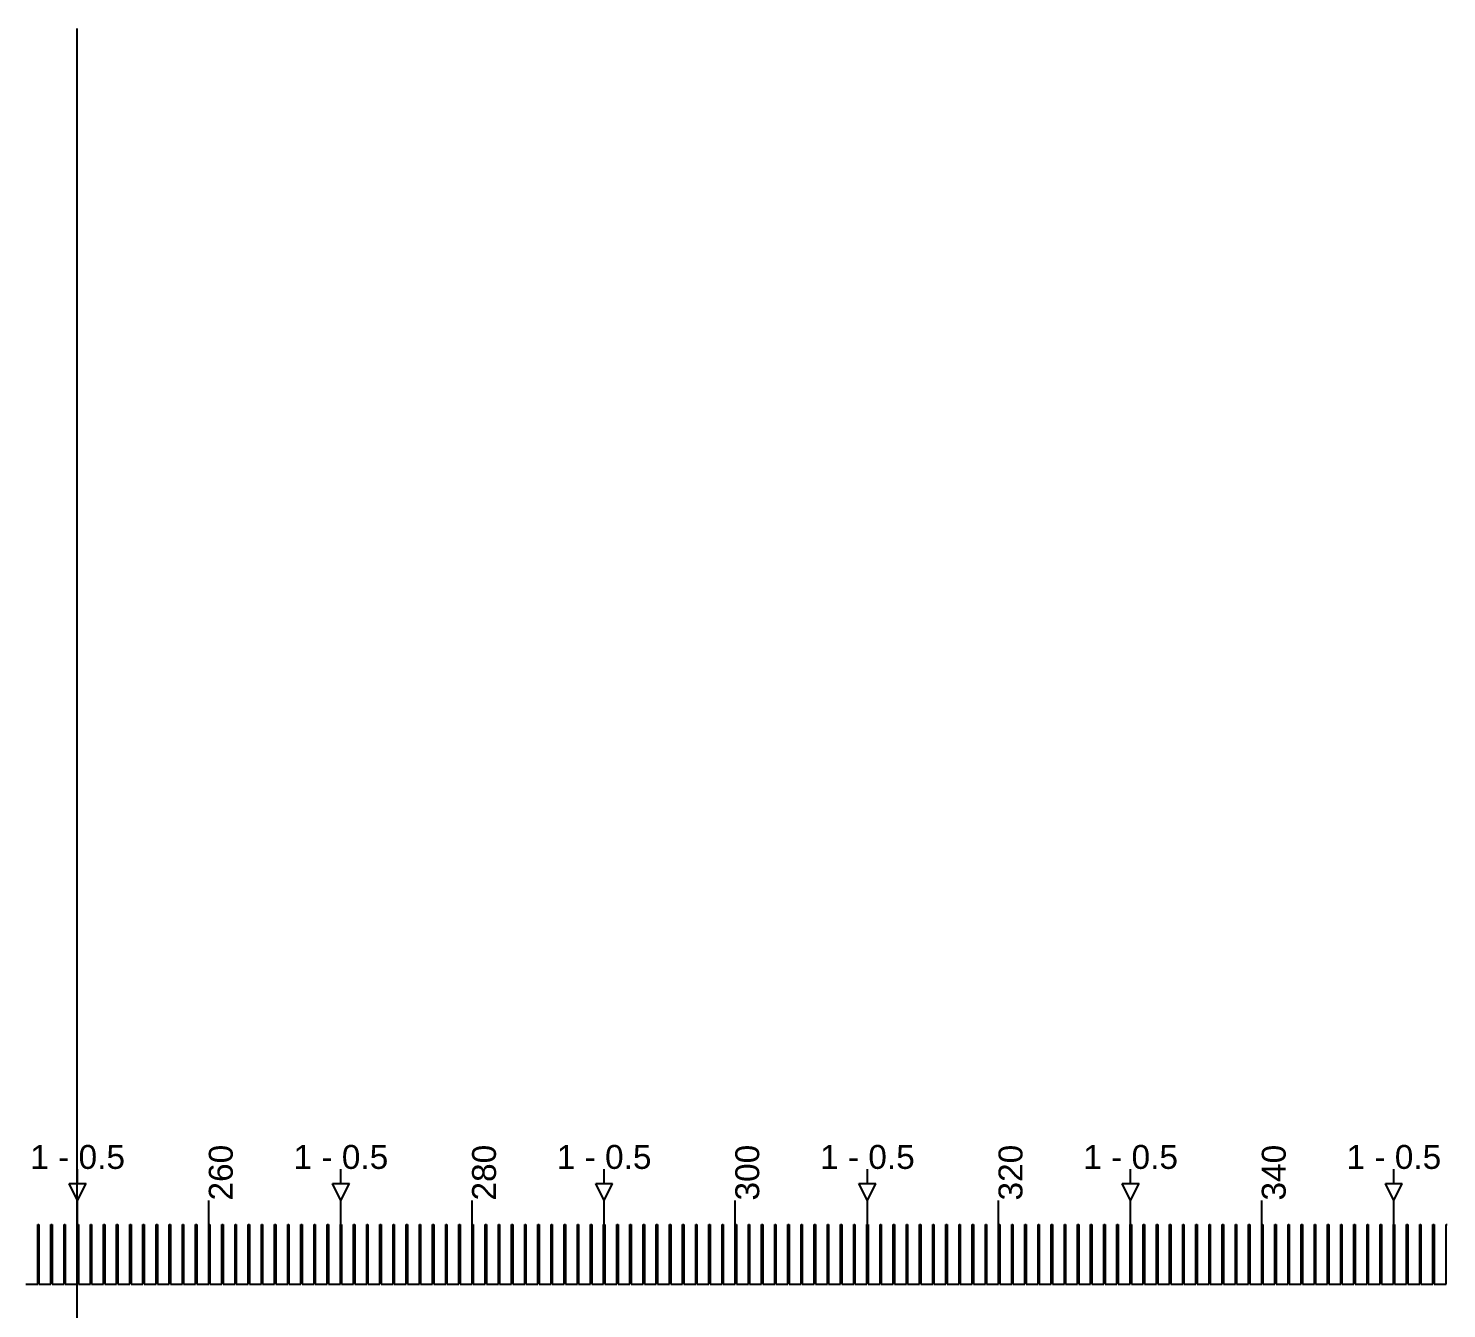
# Model space of a CAD drawing. Extents: x -119394 to 128420, y 74496 to 185496.
# Drawn here: x 42335 to 42928, y 113261 to 113796 of the extents above; entities that cross this region are included whole.
import ezdxf

# ---------------------------------------------------------------- set-up
doc = ezdxf.new("R2010")
doc.units = 13
doc.layers.add('CL - Label-1', color=120, linetype='Continuous')
doc.layers.add('CL - Label-2', color=132, linetype='Continuous')
doc.layers.add('CL - Sub-Micro', color=7, linetype='Continuous', true_color=0x47d1ff)
doc.styles.get("Standard").update_dxf_attribs({"font": 'arial.ttf'})

msp = doc.modelspace()

# ---------------------------------------------------------------- linework, layer by layer
for p, q in [((42355.29, 111795.86), (42355.29, 113795.86)), ((42355.49, 113312.94), (42355.49, 113318.94)), ((42465.49, 113312.94), (42465.49, 113318.94)), ((42575.49, 113312.94), (42575.49, 113318.94)), ((42685.49, 113312.94), (42685.49, 113318.94)), ((42795.49, 113312.94), (42795.49, 113318.94)), ((42905.49, 113312.94), (42905.49, 113318.94)), ((42355.49, 113295.86), (42355.49, 113305.86)), ((42410.29, 113295.86), (42410.29, 113305.86)), ((42465.49, 113295.86), (42465.49, 113305.86)), ((42520.29, 113295.86), (42520.29, 113305.86)), ((42575.49, 113295.86), (42575.49, 113305.86)), ((42630.29, 113295.86), (42630.29, 113305.86)), ((42685.49, 113295.86), (42685.49, 113305.86)), ((42740.29, 113295.86), (42740.29, 113305.86)), ((42795.49, 113295.86), (42795.49, 113305.86)), ((42850.29, 113295.86), (42850.29, 113305.86)), ((42905.49, 113295.86), (42905.49, 113305.86))]:
    msp.add_line(p, q)
at = {"layer": 'CL - Label-2'}
for p, q in [((42355.49, 113305.86), (42351.95, 113312.96)), ((42351.95, 113312.96), (42359.02, 113312.96)), ((42355.49, 113305.86), (42359.02, 113312.96)), ((42465.49, 113305.86), (42461.95, 113312.96)), ((42461.95, 113312.96), (42469.02, 113312.96)), ((42465.49, 113305.86), (42469.02, 113312.96)), ((42575.49, 113305.86), (42571.95, 113312.96)), ((42571.95, 113312.96), (42579.02, 113312.96)), ((42575.49, 113305.86), (42579.02, 113312.96)), ((42685.49, 113305.86), (42681.95, 113312.96)), ((42681.95, 113312.96), (42689.02, 113312.96)), ((42685.49, 113305.86), (42689.02, 113312.96)), ((42795.49, 113305.86), (42791.95, 113312.96)), ((42791.95, 113312.96), (42799.02, 113312.96)), ((42795.49, 113305.86), (42799.02, 113312.96)), ((42905.49, 113305.86), (42901.95, 113312.96)), ((42901.95, 113312.96), (42909.02, 113312.96)), ((42905.49, 113305.86), (42909.02, 113312.96))]:
    msp.add_line(p, q, dxfattribs=at)
at = {"layer": 'CL - Sub-Micro'}
for p, q in [((42338.79, 113270.86), (42338.79, 113295.86)), ((42338.79, 113295.86), (42339.29, 113295.86)), ((42339.29, 113295.86), (42339.29, 113270.86)), ((42344.29, 113270.86), (42344.29, 113295.86)), ((42344.29, 113295.86), (42344.79, 113295.86)), ((42344.79, 113295.86), (42344.79, 113270.86)), ((42349.79, 113270.86), (42349.79, 113295.86)), ((42349.79, 113295.86), (42350.29, 113295.86)), ((42350.29, 113295.86), (42350.29, 113270.86)), ((42355.29, 113270.86), (42355.29, 113295.86)), ((42355.29, 113295.86), (42355.79, 113295.86)), ((42355.79, 113295.86), (42355.79, 113270.86)), ((42360.79, 113270.86), (42360.79, 113295.86)), ((42360.79, 113295.86), (42361.29, 113295.86)), ((42361.29, 113295.86), (42361.29, 113270.86)), ((42366.29, 113270.86), (42366.29, 113295.86)), ((42366.29, 113295.86), (42366.79, 113295.86)), ((42366.79, 113295.86), (42366.79, 113270.86)), ((42371.79, 113270.86), (42371.79, 113295.86)), ((42371.79, 113295.86), (42372.29, 113295.86)), ((42372.29, 113295.86), (42372.29, 113270.86)), ((42377.29, 113270.86), (42377.29, 113295.86)), ((42377.29, 113295.86), (42377.79, 113295.86)), ((42377.79, 113295.86), (42377.79, 113270.86)), ((42382.79, 113270.86), (42382.79, 113295.86)), ((42382.79, 113295.86), (42383.29, 113295.86)), ((42383.29, 113295.86), (42383.29, 113270.86)), ((42388.29, 113270.86), (42388.29, 113295.86)), ((42388.29, 113295.86), (42388.79, 113295.86)), ((42388.79, 113295.86), (42388.79, 113270.86)), ((42393.79, 113270.86), (42393.79, 113295.86)), ((42393.79, 113295.86), (42394.29, 113295.86)), ((42394.29, 113295.86), (42394.29, 113270.86)), ((42399.29, 113270.86), (42399.29, 113295.86)), ((42399.29, 113295.86), (42399.79, 113295.86)), ((42399.79, 113295.86), (42399.79, 113270.86)), ((42404.79, 113270.86), (42404.79, 113295.86)), ((42404.79, 113295.86), (42405.29, 113295.86)), ((42405.29, 113295.86), (42405.29, 113270.86)), ((42410.29, 113270.86), (42410.29, 113295.86)), ((42410.29, 113295.86), (42410.79, 113295.86)), ((42410.79, 113295.86), (42410.79, 113270.86)), ((42415.79, 113270.86), (42415.79, 113295.86)), ((42415.79, 113295.86), (42416.29, 113295.86)), ((42416.29, 113295.86), (42416.29, 113270.86)), ((42421.29, 113270.86), (42421.29, 113295.86)), ((42421.29, 113295.86), (42421.79, 113295.86)), ((42421.79, 113295.86), (42421.79, 113270.86)), ((42426.79, 113270.86), (42426.79, 113295.86)), ((42426.79, 113295.86), (42427.29, 113295.86)), ((42427.29, 113295.86), (42427.29, 113270.86)), ((42432.29, 113270.86), (42432.29, 113295.86)), ((42432.29, 113295.86), (42432.79, 113295.86)), ((42432.79, 113295.86), (42432.79, 113270.86)), ((42437.79, 113270.86), (42437.79, 113295.86)), ((42437.79, 113295.86), (42438.29, 113295.86)), ((42438.29, 113295.86), (42438.29, 113270.86)), ((42443.29, 113270.86), (42443.29, 113295.86)), ((42443.29, 113295.86), (42443.79, 113295.86)), ((42443.79, 113295.86), (42443.79, 113270.86)), ((42448.79, 113270.86), (42448.79, 113295.86)), ((42448.79, 113295.86), (42449.29, 113295.86)), ((42449.29, 113295.86), (42449.29, 113270.86)), ((42454.29, 113270.86), (42454.29, 113295.86)), ((42454.29, 113295.86), (42454.79, 113295.86)), ((42454.79, 113295.86), (42454.79, 113270.86)), ((42459.79, 113270.86), (42459.79, 113295.86)), ((42459.79, 113295.86), (42460.29, 113295.86)), ((42460.29, 113295.86), (42460.29, 113270.86)), ((42465.29, 113270.86), (42465.29, 113295.86)), ((42465.29, 113295.86), (42465.79, 113295.86)), ((42465.79, 113295.86), (42465.79, 113270.86)), ((42470.79, 113270.86), (42470.79, 113295.86)), ((42470.79, 113295.86), (42471.29, 113295.86)), ((42471.29, 113295.86), (42471.29, 113270.86)), ((42476.29, 113270.86), (42476.29, 113295.86)), ((42476.29, 113295.86), (42476.79, 113295.86)), ((42476.79, 113295.86), (42476.79, 113270.86)), ((42481.79, 113270.86), (42481.79, 113295.86)), ((42481.79, 113295.86), (42482.29, 113295.86)), ((42482.29, 113295.86), (42482.29, 113270.86)), ((42487.29, 113270.86), (42487.29, 113295.86)), ((42487.29, 113295.86), (42487.79, 113295.86)), ((42487.79, 113295.86), (42487.79, 113270.86)), ((42492.79, 113270.86), (42492.79, 113295.86)), ((42492.79, 113295.86), (42493.29, 113295.86)), ((42493.29, 113295.86), (42493.29, 113270.86)), ((42498.29, 113270.86), (42498.29, 113295.86)), ((42498.29, 113295.86), (42498.79, 113295.86)), ((42498.79, 113295.86), (42498.79, 113270.86)), ((42503.79, 113270.86), (42503.79, 113295.86)), ((42503.79, 113295.86), (42504.29, 113295.86)), ((42504.29, 113295.86), (42504.29, 113270.86)), ((42509.29, 113270.86), (42509.29, 113295.86)), ((42509.29, 113295.86), (42509.79, 113295.86)), ((42509.79, 113295.86), (42509.79, 113270.86)), ((42514.79, 113270.86), (42514.79, 113295.86)), ((42514.79, 113295.86), (42515.29, 113295.86)), ((42515.29, 113295.86), (42515.29, 113270.86)), ((42520.29, 113270.86), (42520.29, 113295.86)), ((42520.29, 113295.86), (42520.79, 113295.86)), ((42520.79, 113295.86), (42520.79, 113270.86)), ((42525.79, 113270.86), (42525.79, 113295.86)), ((42525.79, 113295.86), (42526.29, 113295.86)), ((42526.29, 113295.86), (42526.29, 113270.86)), ((42531.29, 113270.86), (42531.29, 113295.86)), ((42531.29, 113295.86), (42531.79, 113295.86)), ((42531.79, 113295.86), (42531.79, 113270.86)), ((42536.79, 113270.86), (42536.79, 113295.86)), ((42536.79, 113295.86), (42537.29, 113295.86)), ((42537.29, 113295.86), (42537.29, 113270.86)), ((42542.29, 113270.86), (42542.29, 113295.86)), ((42542.29, 113295.86), (42542.79, 113295.86)), ((42542.79, 113295.86), (42542.79, 113270.86)), ((42547.79, 113270.86), (42547.79, 113295.86)), ((42547.79, 113295.86), (42548.29, 113295.86)), ((42548.29, 113295.86), (42548.29, 113270.86)), ((42553.29, 113270.86), (42553.29, 113295.86)), ((42553.29, 113295.86), (42553.79, 113295.86)), ((42553.79, 113295.86), (42553.79, 113270.86)), ((42558.79, 113270.86), (42558.79, 113295.86)), ((42558.79, 113295.86), (42559.29, 113295.86)), ((42559.29, 113295.86), (42559.29, 113270.86)), ((42564.29, 113270.86), (42564.29, 113295.86)), ((42564.29, 113295.86), (42564.79, 113295.86)), ((42564.79, 113295.86), (42564.79, 113270.86)), ((42569.79, 113270.86), (42569.79, 113295.86)), ((42569.79, 113295.86), (42570.29, 113295.86)), ((42570.29, 113295.86), (42570.29, 113270.86)), ((42575.29, 113270.86), (42575.29, 113295.86)), ((42575.29, 113295.86), (42575.79, 113295.86)), ((42575.79, 113295.86), (42575.79, 113270.86)), ((42580.79, 113270.86), (42580.79, 113295.86)), ((42580.79, 113295.86), (42581.29, 113295.86)), ((42581.29, 113295.86), (42581.29, 113270.86)), ((42586.29, 113270.86), (42586.29, 113295.86)), ((42586.29, 113295.86), (42586.79, 113295.86)), ((42586.79, 113295.86), (42586.79, 113270.86)), ((42591.79, 113270.86), (42591.79, 113295.86)), ((42591.79, 113295.86), (42592.29, 113295.86)), ((42592.29, 113295.86), (42592.29, 113270.86)), ((42597.29, 113270.86), (42597.29, 113295.86)), ((42597.29, 113295.86), (42597.79, 113295.86)), ((42597.79, 113295.86), (42597.79, 113270.86)), ((42602.79, 113270.86), (42602.79, 113295.86)), ((42602.79, 113295.86), (42603.29, 113295.86)), ((42603.29, 113295.86), (42603.29, 113270.86)), ((42608.29, 113270.86), (42608.29, 113295.86)), ((42608.29, 113295.86), (42608.79, 113295.86)), ((42608.79, 113295.86), (42608.79, 113270.86)), ((42613.79, 113270.86), (42613.79, 113295.86)), ((42613.79, 113295.86), (42614.29, 113295.86)), ((42614.29, 113295.86), (42614.29, 113270.86)), ((42619.29, 113270.86), (42619.29, 113295.86)), ((42619.29, 113295.86), (42619.79, 113295.86)), ((42619.79, 113295.86), (42619.79, 113270.86)), ((42624.79, 113270.86), (42624.79, 113295.86)), ((42624.79, 113295.86), (42625.29, 113295.86)), ((42625.29, 113295.86), (42625.29, 113270.86)), ((42630.29, 113270.86), (42630.29, 113295.86)), ((42630.29, 113295.86), (42630.79, 113295.86)), ((42630.79, 113295.86), (42630.79, 113270.86)), ((42635.79, 113270.86), (42635.79, 113295.86)), ((42635.79, 113295.86), (42636.29, 113295.86)), ((42636.29, 113295.86), (42636.29, 113270.86)), ((42641.29, 113270.86), (42641.29, 113295.86)), ((42641.29, 113295.86), (42641.79, 113295.86)), ((42641.79, 113295.86), (42641.79, 113270.86)), ((42646.79, 113270.86), (42646.79, 113295.86)), ((42646.79, 113295.86), (42647.29, 113295.86)), ((42647.29, 113295.86), (42647.29, 113270.86)), ((42652.29, 113270.86), (42652.29, 113295.86)), ((42652.29, 113295.86), (42652.79, 113295.86)), ((42652.79, 113295.86), (42652.79, 113270.86)), ((42657.79, 113270.86), (42657.79, 113295.86)), ((42657.79, 113295.86), (42658.29, 113295.86)), ((42658.29, 113295.86), (42658.29, 113270.86)), ((42663.29, 113270.86), (42663.29, 113295.86)), ((42663.29, 113295.86), (42663.79, 113295.86)), ((42663.79, 113295.86), (42663.79, 113270.86)), ((42668.79, 113270.86), (42668.79, 113295.86)), ((42668.79, 113295.86), (42669.29, 113295.86)), ((42669.29, 113295.86), (42669.29, 113270.86)), ((42674.29, 113270.86), (42674.29, 113295.86)), ((42674.29, 113295.86), (42674.79, 113295.86)), ((42674.79, 113295.86), (42674.79, 113270.86)), ((42679.79, 113270.86), (42679.79, 113295.86)), ((42679.79, 113295.86), (42680.29, 113295.86)), ((42680.29, 113295.86), (42680.29, 113270.86)), ((42685.29, 113270.86), (42685.29, 113295.86)), ((42685.29, 113295.86), (42685.79, 113295.86)), ((42685.79, 113295.86), (42685.79, 113270.86)), ((42690.79, 113270.86), (42690.79, 113295.86)), ((42690.79, 113295.86), (42691.29, 113295.86)), ((42691.29, 113295.86), (42691.29, 113270.86)), ((42696.29, 113270.86), (42696.29, 113295.86)), ((42696.29, 113295.86), (42696.79, 113295.86)), ((42696.79, 113295.86), (42696.79, 113270.86)), ((42701.79, 113270.86), (42701.79, 113295.86)), ((42701.79, 113295.86), (42702.29, 113295.86)), ((42702.29, 113295.86), (42702.29, 113270.86)), ((42707.29, 113270.86), (42707.29, 113295.86)), ((42707.29, 113295.86), (42707.79, 113295.86)), ((42707.79, 113295.86), (42707.79, 113270.86)), ((42712.79, 113270.86), (42712.79, 113295.86)), ((42712.79, 113295.86), (42713.29, 113295.86)), ((42713.29, 113295.86), (42713.29, 113270.86)), ((42718.29, 113270.86), (42718.29, 113295.86)), ((42718.29, 113295.86), (42718.79, 113295.86)), ((42718.79, 113295.86), (42718.79, 113270.86)), ((42723.79, 113270.86), (42723.79, 113295.86)), ((42723.79, 113295.86), (42724.29, 113295.86)), ((42724.29, 113295.86), (42724.29, 113270.86)), ((42729.29, 113270.86), (42729.29, 113295.86)), ((42729.29, 113295.86), (42729.79, 113295.86)), ((42729.79, 113295.86), (42729.79, 113270.86)), ((42734.79, 113270.86), (42734.79, 113295.86)), ((42734.79, 113295.86), (42735.29, 113295.86)), ((42735.29, 113295.86), (42735.29, 113270.86)), ((42740.29, 113270.86), (42740.29, 113295.86)), ((42740.29, 113295.86), (42740.79, 113295.86)), ((42740.79, 113295.86), (42740.79, 113270.86)), ((42745.79, 113270.86), (42745.79, 113295.86)), ((42745.79, 113295.86), (42746.29, 113295.86)), ((42746.29, 113295.86), (42746.29, 113270.86)), ((42751.29, 113270.86), (42751.29, 113295.86)), ((42751.29, 113295.86), (42751.79, 113295.86)), ((42751.79, 113295.86), (42751.79, 113270.86)), ((42756.79, 113270.86), (42756.79, 113295.86)), ((42756.79, 113295.86), (42757.29, 113295.86)), ((42757.29, 113295.86), (42757.29, 113270.86)), ((42762.29, 113270.86), (42762.29, 113295.86)), ((42762.29, 113295.86), (42762.79, 113295.86)), ((42762.79, 113295.86), (42762.79, 113270.86)), ((42767.79, 113270.86), (42767.79, 113295.86)), ((42767.79, 113295.86), (42768.29, 113295.86)), ((42768.29, 113295.86), (42768.29, 113270.86)), ((42773.29, 113270.86), (42773.29, 113295.86)), ((42773.29, 113295.86), (42773.79, 113295.86)), ((42773.79, 113295.86), (42773.79, 113270.86)), ((42778.79, 113270.86), (42778.79, 113295.86)), ((42778.79, 113295.86), (42779.29, 113295.86)), ((42779.29, 113295.86), (42779.29, 113270.86)), ((42784.29, 113270.86), (42784.29, 113295.86)), ((42784.29, 113295.86), (42784.79, 113295.86)), ((42784.79, 113295.86), (42784.79, 113270.86)), ((42789.79, 113270.86), (42789.79, 113295.86)), ((42789.79, 113295.86), (42790.29, 113295.86)), ((42790.29, 113295.86), (42790.29, 113270.86)), ((42795.29, 113270.86), (42795.29, 113295.86)), ((42795.29, 113295.86), (42795.79, 113295.86)), ((42795.79, 113295.86), (42795.79, 113270.86)), ((42800.79, 113270.86), (42800.79, 113295.86)), ((42800.79, 113295.86), (42801.29, 113295.86)), ((42801.29, 113295.86), (42801.29, 113270.86)), ((42806.29, 113270.86), (42806.29, 113295.86)), ((42806.29, 113295.86), (42806.79, 113295.86)), ((42806.79, 113295.86), (42806.79, 113270.86)), ((42811.79, 113270.86), (42811.79, 113295.86)), ((42811.79, 113295.86), (42812.29, 113295.86)), ((42812.29, 113295.86), (42812.29, 113270.86)), ((42817.29, 113270.86), (42817.29, 113295.86)), ((42817.29, 113295.86), (42817.79, 113295.86)), ((42817.79, 113295.86), (42817.79, 113270.86)), ((42822.79, 113270.86), (42822.79, 113295.86)), ((42822.79, 113295.86), (42823.29, 113295.86)), ((42823.29, 113295.86), (42823.29, 113270.86)), ((42828.29, 113270.86), (42828.29, 113295.86)), ((42828.29, 113295.86), (42828.79, 113295.86)), ((42828.79, 113295.86), (42828.79, 113270.86)), ((42833.79, 113270.86), (42833.79, 113295.86)), ((42833.79, 113295.86), (42834.29, 113295.86)), ((42834.29, 113295.86), (42834.29, 113270.86)), ((42839.29, 113270.86), (42839.29, 113295.86)), ((42839.29, 113295.86), (42839.79, 113295.86)), ((42839.79, 113295.86), (42839.79, 113270.86)), ((42844.79, 113270.86), (42844.79, 113295.86)), ((42844.79, 113295.86), (42845.29, 113295.86)), ((42845.29, 113295.86), (42845.29, 113270.86)), ((42850.29, 113270.86), (42850.29, 113295.86)), ((42850.29, 113295.86), (42850.79, 113295.86)), ((42850.79, 113295.86), (42850.79, 113270.86)), ((42855.79, 113270.86), (42855.79, 113295.86)), ((42855.79, 113295.86), (42856.29, 113295.86)), ((42856.29, 113295.86), (42856.29, 113270.86)), ((42861.29, 113270.86), (42861.29, 113295.86)), ((42861.29, 113295.86), (42861.79, 113295.86)), ((42861.79, 113295.86), (42861.79, 113270.86)), ((42866.79, 113270.86), (42866.79, 113295.86)), ((42866.79, 113295.86), (42867.29, 113295.86)), ((42867.29, 113295.86), (42867.29, 113270.86)), ((42872.29, 113270.86), (42872.29, 113295.86)), ((42872.29, 113295.86), (42872.79, 113295.86)), ((42872.79, 113295.86), (42872.79, 113270.86)), ((42877.79, 113270.86), (42877.79, 113295.86)), ((42877.79, 113295.86), (42878.29, 113295.86)), ((42878.29, 113295.86), (42878.29, 113270.86)), ((42883.29, 113270.86), (42883.29, 113295.86)), ((42883.29, 113295.86), (42883.79, 113295.86)), ((42883.79, 113295.86), (42883.79, 113270.86)), ((42888.79, 113270.86), (42888.79, 113295.86)), ((42888.79, 113295.86), (42889.29, 113295.86)), ((42889.29, 113295.86), (42889.29, 113270.86)), ((42894.29, 113270.86), (42894.29, 113295.86)), ((42894.29, 113295.86), (42894.79, 113295.86)), ((42894.79, 113295.86), (42894.79, 113270.86)), ((42899.79, 113270.86), (42899.79, 113295.86)), ((42899.79, 113295.86), (42900.29, 113295.86)), ((42900.29, 113295.86), (42900.29, 113270.86)), ((42905.29, 113270.86), (42905.29, 113295.86)), ((42905.29, 113295.86), (42905.79, 113295.86)), ((42905.79, 113295.86), (42905.79, 113270.86)), ((42910.79, 113270.86), (42910.79, 113295.86)), ((42910.79, 113295.86), (42911.29, 113295.86)), ((42911.29, 113295.86), (42911.29, 113270.86)), ((42916.29, 113270.86), (42916.29, 113295.86)), ((42916.29, 113295.86), (42916.79, 113295.86)), ((42916.79, 113295.86), (42916.79, 113270.86)), ((42921.79, 113270.86), (42921.79, 113295.86)), ((42921.79, 113295.86), (42922.29, 113295.86)), ((42922.29, 113295.86), (42922.29, 113270.86)), ((42927.29, 113270.86), (42927.29, 113295.86)), ((42927.29, 113295.86), (42927.79, 113295.86)), ((42333.79, 113270.86), (42338.79, 113270.86)), ((42339.29, 113270.86), (42344.29, 113270.86)), ((42344.79, 113270.86), (42349.79, 113270.86)), ((42350.29, 113270.86), (42355.29, 113270.86)), ((42355.79, 113270.86), (42360.79, 113270.86)), ((42361.29, 113270.86), (42366.29, 113270.86)), ((42366.79, 113270.86), (42371.79, 113270.86)), ((42372.29, 113270.86), (42377.29, 113270.86)), ((42377.79, 113270.86), (42382.79, 113270.86)), ((42383.29, 113270.86), (42388.29, 113270.86)), ((42388.79, 113270.86), (42393.79, 113270.86)), ((42394.29, 113270.86), (42399.29, 113270.86)), ((42399.79, 113270.86), (42404.79, 113270.86)), ((42405.29, 113270.86), (42410.29, 113270.86)), ((42410.79, 113270.86), (42415.79, 113270.86)), ((42416.29, 113270.86), (42421.29, 113270.86)), ((42421.79, 113270.86), (42426.79, 113270.86)), ((42427.29, 113270.86), (42432.29, 113270.86)), ((42432.79, 113270.86), (42437.79, 113270.86)), ((42438.29, 113270.86), (42443.29, 113270.86)), ((42443.79, 113270.86), (42448.79, 113270.86)), ((42449.29, 113270.86), (42454.29, 113270.86)), ((42454.79, 113270.86), (42459.79, 113270.86)), ((42460.29, 113270.86), (42465.29, 113270.86)), ((42465.79, 113270.86), (42470.79, 113270.86)), ((42471.29, 113270.86), (42476.29, 113270.86)), ((42476.79, 113270.86), (42481.79, 113270.86)), ((42482.29, 113270.86), (42487.29, 113270.86)), ((42487.79, 113270.86), (42492.79, 113270.86)), ((42493.29, 113270.86), (42498.29, 113270.86)), ((42498.79, 113270.86), (42503.79, 113270.86)), ((42504.29, 113270.86), (42509.29, 113270.86)), ((42509.79, 113270.86), (42514.79, 113270.86)), ((42515.29, 113270.86), (42520.29, 113270.86)), ((42520.79, 113270.86), (42525.79, 113270.86)), ((42526.29, 113270.86), (42531.29, 113270.86)), ((42531.79, 113270.86), (42536.79, 113270.86)), ((42537.29, 113270.86), (42542.29, 113270.86)), ((42542.79, 113270.86), (42547.79, 113270.86)), ((42548.29, 113270.86), (42553.29, 113270.86)), ((42553.79, 113270.86), (42558.79, 113270.86)), ((42559.29, 113270.86), (42564.29, 113270.86)), ((42564.79, 113270.86), (42569.79, 113270.86)), ((42570.29, 113270.86), (42575.29, 113270.86)), ((42575.79, 113270.86), (42580.79, 113270.86)), ((42581.29, 113270.86), (42586.29, 113270.86)), ((42586.79, 113270.86), (42591.79, 113270.86)), ((42592.29, 113270.86), (42597.29, 113270.86)), ((42597.79, 113270.86), (42602.79, 113270.86)), ((42603.29, 113270.86), (42608.29, 113270.86)), ((42608.79, 113270.86), (42613.79, 113270.86)), ((42614.29, 113270.86), (42619.29, 113270.86)), ((42619.79, 113270.86), (42624.79, 113270.86)), ((42625.29, 113270.86), (42630.29, 113270.86)), ((42630.79, 113270.86), (42635.79, 113270.86)), ((42636.29, 113270.86), (42641.29, 113270.86)), ((42641.79, 113270.86), (42646.79, 113270.86)), ((42647.29, 113270.86), (42652.29, 113270.86)), ((42652.79, 113270.86), (42657.79, 113270.86)), ((42658.29, 113270.86), (42663.29, 113270.86)), ((42663.79, 113270.86), (42668.79, 113270.86)), ((42669.29, 113270.86), (42674.29, 113270.86)), ((42674.79, 113270.86), (42679.79, 113270.86)), ((42680.29, 113270.86), (42685.29, 113270.86)), ((42685.79, 113270.86), (42690.79, 113270.86)), ((42691.29, 113270.86), (42696.29, 113270.86)), ((42696.79, 113270.86), (42701.79, 113270.86)), ((42702.29, 113270.86), (42707.29, 113270.86)), ((42707.79, 113270.86), (42712.79, 113270.86)), ((42713.29, 113270.86), (42718.29, 113270.86)), ((42718.79, 113270.86), (42723.79, 113270.86)), ((42724.29, 113270.86), (42729.29, 113270.86)), ((42729.79, 113270.86), (42734.79, 113270.86)), ((42735.29, 113270.86), (42740.29, 113270.86)), ((42740.79, 113270.86), (42745.79, 113270.86)), ((42746.29, 113270.86), (42751.29, 113270.86)), ((42751.79, 113270.86), (42756.79, 113270.86)), ((42757.29, 113270.86), (42762.29, 113270.86)), ((42762.79, 113270.86), (42767.79, 113270.86)), ((42768.29, 113270.86), (42773.29, 113270.86)), ((42773.79, 113270.86), (42778.79, 113270.86)), ((42779.29, 113270.86), (42784.29, 113270.86)), ((42784.79, 113270.86), (42789.79, 113270.86)), ((42790.29, 113270.86), (42795.29, 113270.86)), ((42795.79, 113270.86), (42800.79, 113270.86)), ((42801.29, 113270.86), (42806.29, 113270.86)), ((42806.79, 113270.86), (42811.79, 113270.86)), ((42812.29, 113270.86), (42817.29, 113270.86)), ((42817.79, 113270.86), (42822.79, 113270.86)), ((42823.29, 113270.86), (42828.29, 113270.86)), ((42828.79, 113270.86), (42833.79, 113270.86)), ((42834.29, 113270.86), (42839.29, 113270.86)), ((42839.79, 113270.86), (42844.79, 113270.86)), ((42845.29, 113270.86), (42850.29, 113270.86)), ((42850.79, 113270.86), (42855.79, 113270.86)), ((42856.29, 113270.86), (42861.29, 113270.86)), ((42861.79, 113270.86), (42866.79, 113270.86)), ((42867.29, 113270.86), (42872.29, 113270.86)), ((42872.79, 113270.86), (42877.79, 113270.86)), ((42878.29, 113270.86), (42883.29, 113270.86)), ((42883.79, 113270.86), (42888.79, 113270.86)), ((42889.29, 113270.86), (42894.29, 113270.86)), ((42894.79, 113270.86), (42899.79, 113270.86)), ((42900.29, 113270.86), (42905.29, 113270.86)), ((42905.79, 113270.86), (42910.79, 113270.86)), ((42911.29, 113270.86), (42916.29, 113270.86)), ((42916.79, 113270.86), (42921.79, 113270.86)), ((42922.29, 113270.86), (42927.29, 113270.86))]:
    msp.add_line(p, q, dxfattribs=at)

# ---------------------------------------------------------------- texts
at = {"layer": 'CL - Label-1', "char_height": 10, "attachment_point": 1, "rotation": 90}
for s, insert in [('260', (42410.29, 113305.86)), ('280', (42520.29, 113305.86)), ('300', (42630.29, 113305.86)), ('320', (42740.29, 113305.86)), ('340', (42850.29, 113305.86))]:
    msp.add_mtext_dynamic_manual_height_columns(s, width=21.565, gutter_width=12.5, heights=[8.55], dxfattribs=dict(at, insert=insert))
at = {"layer": 'CL - Label-2', "char_height": 10, "attachment_point": 8}
for insert in [(42355.49, 113318.94), (42465.49, 113318.94), (42575.49, 113318.94), (42685.49, 113318.94), (42795.49, 113318.94), (42905.49, 113318.94)]:
    msp.add_mtext_dynamic_manual_height_columns('1 - 0.5', width=52.3045, gutter_width=12.5, heights=[18.11], dxfattribs=dict(at, insert=insert))

doc.saveas('drawing.dxf')
